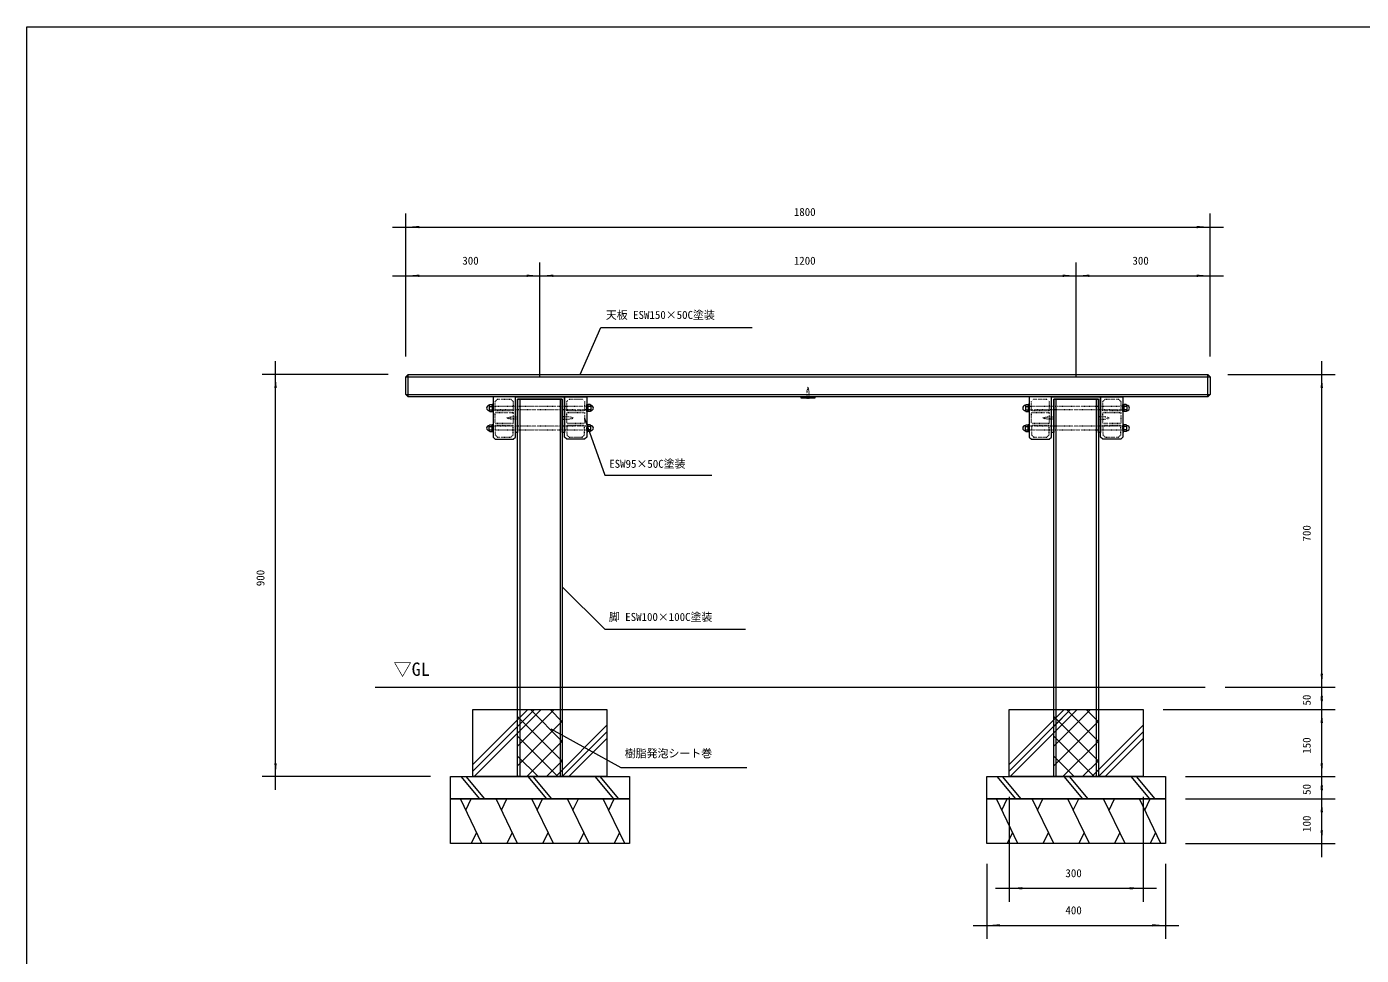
# Model space of a CAD drawing. Units: millimetres, scale not verified. Extents: x -2925 to 2925, y -2062 to 2062.
# Drawn here: x -2925 to 62, y -16 to 2062 of the extents above; entities that cross this region are included whole.
import ezdxf
from ezdxf.enums import TextEntityAlignment as Align

# ---------------------------------------------------------------- set-up
doc = ezdxf.new("R2010")
doc.units = ezdxf.units.MM
doc.header["$LTSCALE"] = 10
doc.linetypes.add('USER5', pattern=[0.208282, 0.069427, -0.138855])
doc.layers.add('0-1_IMPORTED', color=30, linetype='Continuous', lineweight=18)
doc.styles.add('ＭＳ ゴシック', font='')
doc.styles.get('ＭＳ ゴシック').set_extended_font_data('MS Gothic')

msp = doc.modelspace()

# ---------------------------------------------------------------- linework, layer by layer
at = {"layer": '0-1_IMPORTED', "color": 1}
for p, q in [((-2076, 1324), (-2076, 1644)), ((-276, 1324), (-276, 1644)), ((-2106, 1614), (-2076, 1614)), ((-2076, 1614), (-276, 1614)), ((-276, 1614), (-246, 1614)), ((-2076, 1324), (-2076, 1535)), ((-1776, 1279), (-1776, 1535)), ((-1776, 1279), (-1776, 1535)), ((-576, 1279), (-576, 1535)), ((-576, 1279), (-576, 1535)), ((-276, 1324), (-276, 1535)), ((-2106, 1505), (-2076, 1505)), ((-2076, 1505), (-1776, 1505)), ((-1806, 1505), (-1776, 1505)), ((-1776, 1505), (-1746, 1505)), ((-1776, 1505), (-576, 1505)), ((-606, 1505), (-576, 1505)), ((-576, 1505), (-546, 1505)), ((-576, 1505), (-276, 1505)), ((-276, 1505), (-246, 1505)), ((-1686, 1284), (-1639.86, 1389)), ((-1639.86, 1389), (-1301, 1389)), ((-2368, 1284), (-2368, 1314)), ((-26, 1284), (-26, 1314)), ((-2116, 1284), (-2398, 1284)), ((-2368, 384), (-2368, 1284)), ((-236, 1284), (4, 1284)), ((-26, 584), (-26, 1284)), ((-26, 584), (-26, 614)), ((-242, 584), (4, 584)), ((-242, 584), (4, 584)), ((-26, 534), (-26, 584)), ((-26, 554), (-26, 584)), ((-26, 534), (-26, 564)), ((-381, 534), (4, 534)), ((-381, 534), (4, 534)), ((-26, 384), (-26, 534)), ((-26, 504), (-26, 534)), ((-1751.83, 491.09), (-1595.35, 404.65)), ((-1595.35, 404.65), (-1313, 404.65)), ((-26, 384), (-26, 414)), ((-2021, 384), (-2398, 384)), ((-2368, 354), (-2368, 384)), ((-331, 384), (4, 384)), ((-331, 384), (4, 384)), ((-26, 334), (-26, 384)), ((-26, 354), (-26, 384)), ((-26, 334), (-26, 364)), ((-726, 339), (-726, 104)), ((-426, 339), (-426, 104)), ((-331, 334), (4, 334)), ((-331, 334), (4, 334)), ((-26, 234), (-26, 334)), ((-26, 304), (-26, 334)), ((-331, 234), (4, 234)), ((-26, 204), (-26, 234)), ((-776, 189), (-776, 21)), ((-376, 189), (-376, 21)), ((-756, 134), (-726, 134)), ((-726, 134), (-426, 134)), ((-426, 134), (-396, 134)), ((-806, 51), (-776, 51)), ((-776, 51), (-376, 51)), ((-376, 51), (-346, 51))]:
    msp.add_line(p, q, dxfattribs=at)
at = {"layer": '0-1_IMPORTED'}
for p, q in [((-2076, 1279), (-276, 1279)), ((-2071, 1234), (-2071, 1284)), ((-281, 1234), (-281, 1284)), ((-2076, 1239), (-276, 1239)), ((-1821, 1229), (-1821, 384)), ((-1731, 1229), (-1731, 384)), ((-621, 1229), (-621, 384)), ((-531, 1229), (-531, 384)), ((-1889.75, 1214.75), (-1889.5, 1214.75)), ((-1889.75, 1203.25), (-1889.5, 1203.25)), ((-1889.5, 1214.75), (-1888.49, 1216.5)), ((-1889.5, 1214.75), (-1889.5, 1203.25)), ((-1889.5, 1212.74), (-1883, 1212.74)), ((-1889.5, 1205.26), (-1883, 1205.26)), ((-1889.5, 1203.25), (-1888.49, 1201.5)), ((-1888.49, 1216.5), (-1884.01, 1216.5)), ((-1888.49, 1201.5), (-1884.01, 1201.5)), ((-1883, 1214.75), (-1884.01, 1216.5)), ((-1883, 1203.25), (-1884.01, 1201.5)), ((-1883, 1214.75), (-1883, 1203.25)), ((-1669, 1214.75), (-1667.99, 1216.5)), ((-1669, 1214.75), (-1669, 1203.25)), ((-1662.5, 1212.74), (-1669, 1212.74)), ((-1662.5, 1205.26), (-1669, 1205.26)), ((-1669, 1203.25), (-1667.99, 1201.5)), ((-1663.51, 1216.5), (-1667.99, 1216.5)), ((-1663.51, 1201.5), (-1667.99, 1201.5)), ((-1662.5, 1214.75), (-1663.51, 1216.5)), ((-1662.5, 1203.25), (-1663.51, 1201.5)), ((-1662.25, 1214.75), (-1662.5, 1214.75)), ((-1662.5, 1214.75), (-1662.5, 1203.25)), ((-1662.25, 1203.25), (-1662.5, 1203.25)), ((-689.75, 1214.75), (-689.5, 1214.75)), ((-689.75, 1203.25), (-689.5, 1203.25)), ((-689.5, 1214.75), (-688.49, 1216.5)), ((-689.5, 1214.75), (-689.5, 1203.25)), ((-689.5, 1212.74), (-683, 1212.74)), ((-689.5, 1205.26), (-683, 1205.26)), ((-689.5, 1203.25), (-688.49, 1201.5)), ((-688.49, 1216.5), (-684.01, 1216.5)), ((-688.49, 1201.5), (-684.01, 1201.5)), ((-683, 1214.75), (-684.01, 1216.5)), ((-683, 1203.25), (-684.01, 1201.5)), ((-683, 1214.75), (-683, 1203.25)), ((-469, 1214.75), (-467.99, 1216.5)), ((-469, 1214.75), (-469, 1203.25)), ((-462.5, 1212.74), (-469, 1212.74)), ((-462.5, 1205.26), (-469, 1205.26)), ((-469, 1203.25), (-467.99, 1201.5)), ((-463.51, 1216.5), (-467.99, 1216.5)), ((-463.51, 1201.5), (-467.99, 1201.5)), ((-462.5, 1214.75), (-463.51, 1216.5)), ((-462.5, 1203.25), (-463.51, 1201.5)), ((-462.25, 1214.75), (-462.5, 1214.75)), ((-462.5, 1214.75), (-462.5, 1203.25)), ((-462.25, 1203.25), (-462.5, 1203.25)), ((-1889.75, 1169.75), (-1889.5, 1169.75)), ((-1889.5, 1169.75), (-1888.49, 1171.5)), ((-1889.5, 1158.25), (-1889.5, 1169.75)), ((-1889.5, 1167.74), (-1883, 1167.74)), ((-1888.49, 1171.5), (-1884.01, 1171.5)), ((-1883, 1169.75), (-1884.01, 1171.5)), ((-1883, 1158.25), (-1883, 1169.75)), ((-1669, 1169.75), (-1667.99, 1171.5)), ((-1669, 1158.25), (-1669, 1169.75)), ((-1662.5, 1167.74), (-1669, 1167.74)), ((-1663.51, 1171.5), (-1667.99, 1171.5)), ((-1662.5, 1169.75), (-1663.51, 1171.5)), ((-1662.25, 1169.75), (-1662.5, 1169.75)), ((-1662.5, 1158.25), (-1662.5, 1169.75)), ((-689.75, 1169.75), (-689.5, 1169.75)), ((-689.5, 1169.75), (-688.49, 1171.5)), ((-689.5, 1158.25), (-689.5, 1169.75)), ((-689.5, 1167.74), (-683, 1167.74)), ((-688.49, 1171.5), (-684.01, 1171.5)), ((-683, 1169.75), (-684.01, 1171.5)), ((-683, 1158.25), (-683, 1169.75)), ((-469, 1169.75), (-467.99, 1171.5)), ((-469, 1158.25), (-469, 1169.75)), ((-462.5, 1167.74), (-469, 1167.74)), ((-463.51, 1171.5), (-467.99, 1171.5)), ((-462.5, 1169.75), (-463.51, 1171.5)), ((-462.25, 1169.75), (-462.5, 1169.75)), ((-462.5, 1158.25), (-462.5, 1169.75)), ((-1889.75, 1158.25), (-1889.5, 1158.25)), ((-1889.5, 1160.26), (-1883, 1160.26)), ((-1889.5, 1158.25), (-1888.49, 1156.5)), ((-1888.49, 1156.5), (-1884.01, 1156.5)), ((-1883, 1158.25), (-1884.01, 1156.5)), ((-1662.5, 1160.26), (-1669, 1160.26)), ((-1669, 1158.25), (-1667.99, 1156.5)), ((-1663.51, 1156.5), (-1667.99, 1156.5)), ((-1662.5, 1158.25), (-1663.51, 1156.5)), ((-1662.25, 1158.25), (-1662.5, 1158.25)), ((-689.75, 1158.25), (-689.5, 1158.25)), ((-689.5, 1160.26), (-683, 1160.26)), ((-689.5, 1158.25), (-688.49, 1156.5)), ((-688.49, 1156.5), (-684.01, 1156.5)), ((-683, 1158.25), (-684.01, 1156.5)), ((-462.5, 1160.26), (-469, 1160.26)), ((-469, 1158.25), (-467.99, 1156.5)), ((-463.51, 1156.5), (-467.99, 1156.5)), ((-462.5, 1158.25), (-463.51, 1156.5)), ((-462.25, 1158.25), (-462.5, 1158.25)), ((-2144.88, 584), (-287, 584)), ((-1926, 396.15), (-1788.15, 534)), ((-1926, 411), (-1803, 534)), ((-1923.3, 384), (-1773.3, 534)), ((-1826, 496.13), (-1788.13, 534)), ((-1826, 451.93), (-1743.93, 534)), ((-1726, 418.34), (-1826, 518.34)), ((-1726, 462.53), (-1797.47, 534)), ((-1726, 506.73), (-1753.27, 534)), ((-726, 396.15), (-588.15, 534)), ((-726, 411), (-603, 534)), ((-723.3, 384), (-573.3, 534)), ((-626, 496.13), (-588.13, 534)), ((-626, 451.93), (-543.93, 534)), ((-526, 418.34), (-626, 518.34)), ((-526, 462.53), (-597.47, 534)), ((-526, 506.73), (-553.27, 534)), ((-1826, 407.74), (-1726, 507.74)), ((-1740.87, 384), (-1626, 498.87)), ((-1726.02, 384), (-1626, 484.02)), ((-626, 407.74), (-526, 507.74)), ((-540.87, 384), (-426, 498.87)), ((-526.02, 384), (-426, 484.02)), ((-1735.85, 384), (-1826, 474.15)), ((-1805.54, 384), (-1726, 463.54)), ((-1711.17, 384), (-1626, 469.17)), ((-535.85, 384), (-626, 474.15)), ((-605.54, 384), (-526, 463.54)), ((-511.17, 384), (-426, 469.17)), ((-1780.05, 384), (-1826, 429.95)), ((-1761.35, 384), (-1726, 419.35)), ((-580.05, 384), (-626, 429.95)), ((-561.35, 384), (-526, 419.35)), ((-1953.5, 384), (-1911.74, 334)), ((-1941.69, 384), (-1899.93, 334)), ((-1824.24, 384), (-1826, 385.76)), ((-1803.5, 384), (-1761.74, 334)), ((-1791.69, 384), (-1749.93, 334)), ((-1653.5, 384), (-1611.74, 334)), ((-1641.69, 384), (-1599.93, 334)), ((-753.5, 384), (-711.74, 334)), ((-741.69, 384), (-699.93, 334)), ((-624.24, 384), (-626, 385.76)), ((-603.5, 384), (-561.74, 334)), ((-591.69, 384), (-549.93, 334)), ((-453.5, 384), (-411.74, 334)), ((-441.69, 384), (-399.93, 334)), ((-1906, 234), (-1954.25, 334)), ((-1942.18, 309), (-1930.12, 334)), ((-1826, 234), (-1874.25, 334)), ((-1862.18, 309), (-1850.12, 334)), ((-1746, 234), (-1794.25, 334)), ((-1782.18, 309), (-1770.12, 334)), ((-1666, 234), (-1714.25, 334)), ((-1702.18, 309), (-1690.12, 334)), ((-1586, 234), (-1634.25, 334)), ((-1622.18, 309), (-1610.12, 334)), ((-706, 234), (-754.25, 334)), ((-742.18, 309), (-730.12, 334)), ((-626, 234), (-674.25, 334)), ((-662.18, 309), (-650.12, 334)), ((-546, 234), (-594.25, 334)), ((-582.18, 309), (-570.12, 334)), ((-466, 234), (-514.25, 334)), ((-502.18, 309), (-490.12, 334)), ((-386, 234), (-434.25, 334)), ((-422.18, 309), (-410.12, 334)), ((-1918.06, 259), (-1930.12, 234)), ((-1838.06, 259), (-1850.12, 234)), ((-1758.06, 259), (-1770.12, 234)), ((-1678.06, 259), (-1690.12, 234)), ((-1598.06, 259), (-1610.12, 234)), ((-718.06, 259), (-730.12, 234)), ((-638.06, 259), (-650.12, 234)), ((-558.06, 259), (-570.12, 234)), ((-478.06, 259), (-490.12, 234)), ((-398.06, 259), (-410.12, 234))]:
    msp.add_line(p, q, dxfattribs=at)
for points in [[(-2925, 2062.5), (2925, 2062.5), (2925, -2062.5), (-2925, -2062.5)], [(-2071, 1284), (-281, 1284), (-276, 1279), (-276, 1239), (-281, 1234), (-2071, 1234), (-2076, 1239), (-2076, 1279)], [(-1881, 1234), (-1881, 1144), (-1876, 1139), (-1836, 1139), (-1831, 1144), (-1831, 1234)], [(-1831, 1154), (-1831, 1229), (-1831, 1234), (-1826, 1234), (-1726, 1234), (-1721, 1234), (-1721, 1229), (-1721, 1154), (-1726, 1154), (-1726, 1229), (-1826, 1229), (-1826, 1154)], [(-1826, 1229), (-1726, 1229), (-1726, 384), (-1826, 384)], [(-1671, 1234), (-1671, 1144), (-1676, 1139), (-1716, 1139), (-1721, 1144), (-1721, 1234)], [(-1191, 1234), (-1161, 1234), (-1161, 1231), (-1191, 1231)], [(-681, 1234), (-681, 1144), (-676, 1139), (-636, 1139), (-631, 1144), (-631, 1234)], [(-631, 1154), (-631, 1229), (-631, 1234), (-626, 1234), (-526, 1234), (-521, 1234), (-521, 1229), (-521, 1154), (-526, 1154), (-526, 1229), (-626, 1229), (-626, 1154)], [(-626, 1229), (-526, 1229), (-526, 384), (-626, 384)], [(-471, 1234), (-471, 1144), (-476, 1139), (-516, 1139), (-521, 1144), (-521, 1234)], [(-1881, 1217), (-1883, 1217), (-1883, 1201), (-1881, 1201)], [(-1671, 1217), (-1669, 1217), (-1669, 1201), (-1671, 1201)], [(-681, 1217), (-683, 1217), (-683, 1201), (-681, 1201)], [(-471, 1217), (-469, 1217), (-469, 1201), (-471, 1201)], [(-1881, 1156), (-1883, 1156), (-1883, 1172), (-1881, 1172)], [(-1671, 1156), (-1669, 1156), (-1669, 1172), (-1671, 1172)], [(-681, 1156), (-683, 1156), (-683, 1172), (-681, 1172)], [(-471, 1156), (-469, 1156), (-469, 1172), (-471, 1172)], [(-1926, 534), (-1626, 534), (-1626, 384), (-1926, 384)], [(-1826, 534), (-1726, 534), (-1726, 384), (-1826, 384)], [(-726, 534), (-426, 534), (-426, 384), (-726, 384)], [(-1976, 384), (-1576, 384), (-1576, 334), (-1976, 334)], [(-776, 384), (-376, 384), (-376, 334), (-776, 334)], [(-1976, 334), (-1576, 334), (-1576, 234), (-1976, 234)], [(-776, 334), (-376, 334), (-376, 234), (-776, 234)]]:
    msp.add_lwpolyline(points, close=True, dxfattribs=at)
at = {"layer": '0-1_IMPORTED', "linetype": 'USER5'}
for points in [[(-1178.57, 1231), (-1173.43, 1231), (-1173.43, 1246), (-1176, 1255.45), (-1178.57, 1246)], [(-1836, 1224), (-1836, 1203), (-1876, 1203), (-1876, 1224), (-1871, 1229), (-1841, 1229)], [(-1676, 1224), (-1676, 1203), (-1716, 1203), (-1716, 1224), (-1711, 1229), (-1681, 1229)], [(-636, 1224), (-636, 1203), (-676, 1203), (-676, 1224), (-671, 1229), (-641, 1229)], [(-476, 1224), (-476, 1203), (-516, 1203), (-516, 1224), (-511, 1229), (-481, 1229)], [(-1881, 1213), (-1671, 1213), (-1671, 1205), (-1881, 1205)], [(-1836, 1199), (-1836, 1174), (-1876, 1174), (-1876, 1199)], [(-1676, 1199), (-1676, 1174), (-1716, 1174), (-1716, 1199)], [(-681, 1213), (-471, 1213), (-471, 1205), (-681, 1205)], [(-636, 1199), (-636, 1174), (-676, 1174), (-676, 1199)], [(-476, 1199), (-476, 1174), (-516, 1174), (-516, 1199)], [(-1881, 1160), (-1671, 1160), (-1671, 1168), (-1881, 1168)], [(-1836, 1149), (-1836, 1170), (-1876, 1170), (-1876, 1149), (-1871, 1144), (-1841, 1144)], [(-1826, 1189.07), (-1826, 1183.93), (-1841, 1183.93), (-1850.45, 1186.5), (-1841, 1189.07)], [(-1726, 1189.07), (-1726, 1183.93), (-1711, 1183.93), (-1701.55, 1186.5), (-1711, 1189.07)], [(-1676, 1149), (-1676, 1170), (-1716, 1170), (-1716, 1149), (-1711, 1144), (-1681, 1144)], [(-681, 1160), (-471, 1160), (-471, 1168), (-681, 1168)], [(-636, 1149), (-636, 1170), (-676, 1170), (-676, 1149), (-671, 1144), (-641, 1144)], [(-626, 1189.07), (-626, 1183.93), (-641, 1183.93), (-650.45, 1186.5), (-641, 1189.07)], [(-526, 1189.07), (-526, 1183.93), (-511, 1183.93), (-501.55, 1186.5), (-511, 1189.07)], [(-476, 1149), (-476, 1170), (-516, 1170), (-516, 1149), (-511, 1144), (-481, 1144)]]:
    msp.add_lwpolyline(points, close=True, dxfattribs=at)
at = {"layer": '0-1_IMPORTED', "color": 1}
for points in [[(-1676, 1186.5), (-1631, 1059), (-1391, 1059)], [(-1726, 809), (-1631, 714), (-1316, 714)]]:
    msp.add_lwpolyline(points, dxfattribs=at)
at = {"layer": '0-1_IMPORTED'}
for centre, start, end in [((-1889.75, 1209), 90, 270), ((-1662.25, 1209), 270, 90), ((-689.75, 1209), 90, 270), ((-462.25, 1209), 270, 90), ((-1889.75, 1164), 90, 270), ((-1662.25, 1164), 270, 90), ((-689.75, 1164), 90, 270), ((-462.25, 1164), 270, 90)]:
    msp.add_arc(centre, 5.75, start, end, dxfattribs=at)
at = {"layer": '0-1_IMPORTED', "color": 1}
for points in [[(-2076, 1614), (-2046, 1616.62), (-2046, 1611.38)], [(-276, 1614), (-306, 1611.38), (-306, 1616.62)], [(-2076, 1505), (-2046, 1507.62), (-2046, 1502.38)], [(-1776, 1505), (-1806, 1502.38), (-1806, 1507.62)], [(-1776, 1505), (-1746, 1507.62), (-1746, 1502.38)], [(-576, 1505), (-606, 1502.38), (-606, 1507.62)], [(-576, 1505), (-546, 1507.62), (-546, 1502.38)], [(-276, 1505), (-306, 1502.38), (-306, 1507.62)], [(-2368, 1284), (-2365.38, 1254), (-2370.62, 1254)], [(-26, 1284), (-23.38, 1254), (-28.62, 1254)], [(-26, 584), (-28.62, 614), (-23.38, 614)], [(-26, 584), (-23.38, 554), (-28.62, 554)], [(-26, 534), (-28.62, 564), (-23.38, 564)], [(-26, 534), (-23.38, 504), (-28.62, 504)], [(-2368, 384), (-2370.62, 414), (-2365.38, 414)], [(-26, 384), (-28.62, 414), (-23.38, 414)], [(-26, 384), (-23.38, 354), (-28.62, 354)], [(-26, 334), (-28.62, 364), (-23.38, 364)], [(-26, 334), (-23.38, 304), (-28.62, 304)], [(-26, 234), (-28.62, 264), (-23.38, 264)], [(-726, 134), (-696, 136.62), (-696, 131.38)], [(-426, 134), (-456, 131.38), (-456, 136.62)], [(-776, 51), (-746, 53.62), (-746, 48.38)], [(-376, 51), (-406, 48.38), (-406, 53.62)]]:
    msp.add_solid(points, dxfattribs=at)

# ---------------------------------------------------------------- texts
at = {"layer": '0-1_IMPORTED', "color": 7, "style": 'ＭＳ ゴシック'}
for s, height, p in [('1800', 17.91, (-1207.75, 1633.45)), ('300', 17.91, (-1949.81, 1524.45)), ('1200', 17.91, (-1207.75, 1524.45)), ('300', 17.91, (-449.81, 1524.45)), ('天板 ESW150×50C塗装', 17.91, (-1628.56, 1402.97)), ('ESW95×50C塗装', 17.91, (-1620.97, 1069.76)), ('脚 ESW100×100C塗装', 17.91, (-1621.81, 726.97)), ('▽GL', 29.85, (-2104, 600.49)), ('樹脂発泡シート巻', 17.91, (-1586.11, 421.6)), ('300', 17.91, (-599.81, 153.45)), ('400', 17.91, (-599.81, 70.45))]:
    msp.add_text(s, height=height, dxfattribs=at).set_placement(p, align=Align.BOTTOM_LEFT)
for s, p in [('700', (-45.44, 910.19)), ('900', (-2387.45, 810.19)), ('50', (-45.44, 543.12)), ('150', (-45.44, 435.19)), ('50', (-45.44, 343.12)), ('100', (-45.44, 260.19))]:
    msp.add_text(s, height=17.91, rotation=90, dxfattribs=at).set_placement(p, align=Align.BOTTOM_LEFT)

doc.saveas('drawing.dxf')
